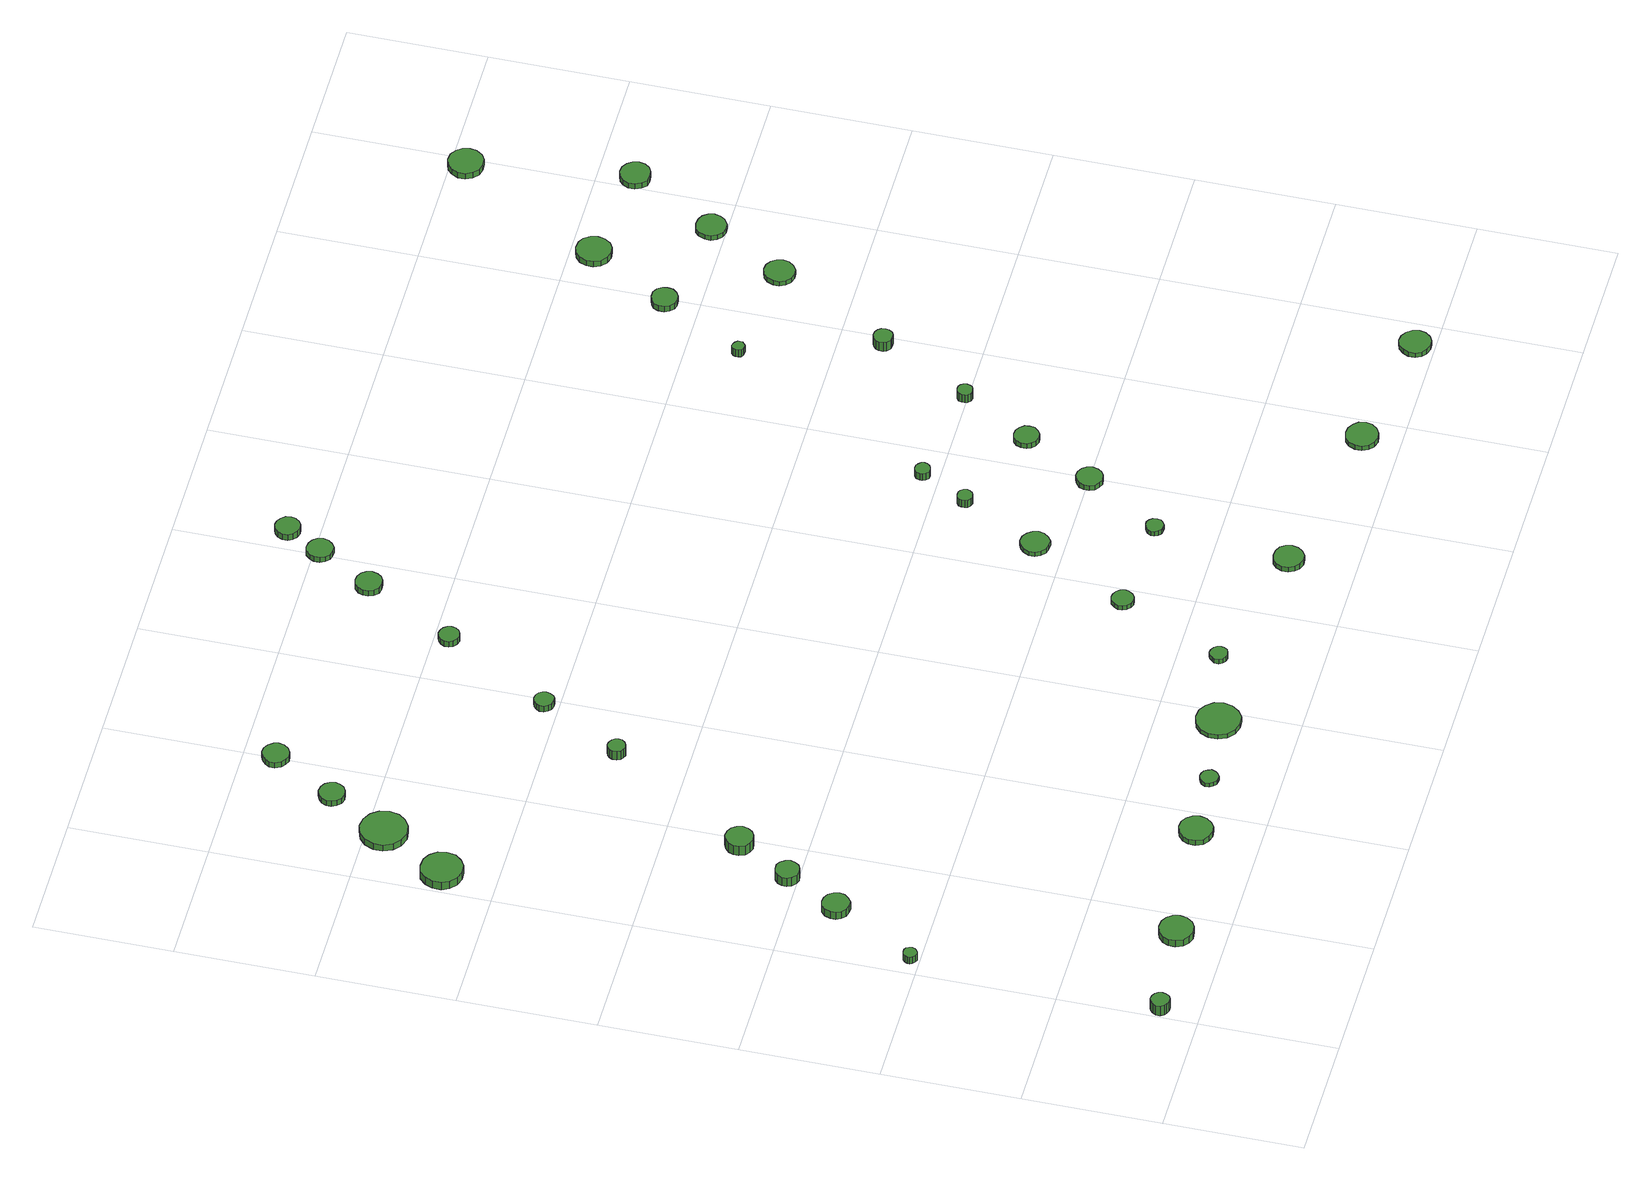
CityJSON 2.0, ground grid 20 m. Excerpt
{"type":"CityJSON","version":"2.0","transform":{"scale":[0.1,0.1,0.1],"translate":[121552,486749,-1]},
"CityObjects":{
"tree1":{"type":"SolitaryVegetationObject","attributes":{"function":"something"},"geometry":[{"type":"MultiSurface","lod":"1","boundaries":[[[0,1,2,3,4,5,6,7,8,9,10,11,12,13,14]],[[15,16,17,18,19,20,21,22,23,24,25,26,27,28,29]],[[0,29,28,1]],[[1,28,27,2]],[[2,27,26,3]],[[3,26,25,4]],[[4,25,24,5]],[[5,24,23,6]],[[6,23,22,7]],[[7,22,21,8]],[[8,21,20,9]],[[9,20,19,10]],[[10,19,18,11]],[[11,18,17,12]],[[12,17,16,13]],[[13,16,15,14]],[[14,15,29,0]]]}]},
"tree2":{"type":"SolitaryVegetationObject","attributes":{"function":"something"},"geometry":[{"type":"MultiSurface","lod":"1","boundaries":[[[30,31,32,33,34,35,36,37,38,39,40,41,42,43,44]],[[45,46,47,48,49,50,51,52,53,54,55,56,57,58,59]],[[30,59,58,31]],[[31,58,57,32]],[[32,57,56,33]],[[33,56,55,34]],[[34,55,54,35]],[[35,54,53,36]],[[36,53,52,37]],[[37,52,51,38]],[[38,51,50,39]],[[39,50,49,40]],[[40,49,48,41]],[[41,48,47,42]],[[42,47,46,43]],[[43,46,45,44]],[[44,45,59,30]]]}]},
"tree3":{"type":"SolitaryVegetationObject","attributes":{"function":"something"},"geometry":[{"type":"MultiSurface","lod":"1","boundaries":[[[60,61,62,63,64,65,66,67,68,69,70,71,72,73,74]],[[75,76,77,78,79,80,81,82,83,84,85,86,87,88,89]],[[60,89,88,61]],[[61,88,87,62]],[[62,87,86,63]],[[63,86,85,64]],[[64,85,84,65]],[[65,84,83,66]],[[66,83,82,67]],[[67,82,81,68]],[[68,81,80,69]],[[69,80,79,70]],[[70,79,78,71]],[[71,78,77,72]],[[72,77,76,73]],[[73,76,75,74]],[[74,75,89,60]]]}]},
"tree4":{"type":"SolitaryVegetationObject","attributes":{"function":"something"},"geometry":[{"type":"MultiSurface","lod":"1","boundaries":[[[90,91,92,93,94,95,96,97,98,99,100,101,102,103,104]],[[105,106,107,108,109,110,111,112,113,114,115,116,117,118,119]],[[90,119,118,91]],[[91,118,117,92]],[[92,117,116,93]],[[93,116,115,94]],[[94,115,114,95]],[[95,114,113,96]],[[96,113,112,97]],[[97,112,111,98]],[[98,111,110,99]],[[99,110,109,100]],[[100,109,108,101]],[[101,108,107,102]],[[102,107,106,103]],[[103,106,105,104]],[[104,105,119,90]]]}]},
"tree5":{"type":"SolitaryVegetationObject","attributes":{"function":"something"},"geometry":[{"type":"MultiSurface","lod":"1","boundaries":[[[120,121,122,123,124,125,126,127,128,129,130,131,132,133,134]],[[135,136,137,138,139,140,141,142,143,144,145,146,147,148,149]],[[120,149,148,121]],[[121,148,147,122]],[[122,147,146,123]],[[123,146,145,124]],[[124,145,144,125]],[[125,144,143,126]],[[126,143,142,127]],[[127,142,141,128]],[[128,141,140,129]],[[129,140,139,130]],[[130,139,138,131]],[[131,138,137,132]],[[132,137,136,133]],[[133,136,135,134]],[[134,135,149,120]]]}]},
"tree6":{"type":"SolitaryVegetationObject","attributes":{"function":"something"},"geometry":[{"type":"MultiSurface","lod":"1","boundaries":[[[150,151,152,153,154,155,156,157,158,159,160,161,162,163,164]],[[165,166,167,168,169,170,171,172,173,174,175,176,177,178,179]],[[150,179,178,151]],[[151,178,177,152]],[[152,177,176,153]],[[153,176,175,154]],[[154,175,174,155]],[[155,174,173,156]],[[156,173,172,157]],[[157,172,171,158]],[[158,171,170,159]],[[159,170,169,160]],[[160,169,168,161]],[[161,168,167,162]],[[162,167,166,163]],[[163,166,165,164]],[[164,165,179,150]]]}]},
"tree7":{"type":"SolitaryVegetationObject","attributes":{"function":"something"},"geometry":[{"type":"MultiSurface","lod":"1","boundaries":[[[180,181,182,183,184,185,186,187,188,189,190,191,192,193,194]],[[195,196,197,198,199,200,201,202,203,204,205,206,207,208,209]],[[180,209,208,181]],[[181,208,207,182]],[[182,207,206,183]],[[183,206,205,184]],[[184,205,204,185]],[[185,204,203,186]],[[186,203,202,187]],[[187,202,201,188]],[[188,201,200,189]],[[189,200,199,190]],[[190,199,198,191]],[[191,198,197,192]],[[192,197,196,193]],[[193,196,195,194]],[[194,195,209,180]]]}]},
"tree8":{"type":"SolitaryVegetationObject","attributes":{"function":"something"},"geometry":[{"type":"MultiSurface","lod":"1","boundaries":[[[210,211,212,213,214,215,216,217,218,219,220,221,222,223,224]],[[225,226,227,228,229,230,231,232,233,234,235,236,237,238,239]],[[210,239,238,211]],[[211,238,237,212]],[[212,237,236,213]],[[213,236,235,214]],[[214,235,234,215]],[[215,234,233,216]],[[216,233,232,217]],[[217,232,231,218]],[[218,231,230,219]],[[219,230,229,220]],[[220,229,228,221]],[[221,228,227,222]],[[222,227,226,223]],[[223,226,225,224]],[[224,225,239,210]]]}]},
"tree9":{"type":"SolitaryVegetationObject","attributes":{"function":"something"},"geometry":[{"type":"MultiSurface","lod":"1","boundaries":[[[240,241,242,243,244,245,246,247,248,249,250,251,252,253,254]],[[255,256,257,258,259,260,261,262,263,264,265,266,267,268,269]],[[240,269,268,241]],[[241,268,267,242]],[[242,267,266,243]],[[243,266,265,244]],[[244,265,264,245]],[[245,264,263,246]],[[246,263,262,247]],[[247,262,261,248]],[[248,261,260,249]],[[249,260,259,250]],[[250,259,258,251]],[[251,258,257,252]],[[252,257,256,253]],[[253,256,255,254]],[[254,255,269,240]]]}]},
"tree10":{"type":"SolitaryVegetationObject","attributes":{"function":"something"},"geometry":[{"type":"MultiSurface","lod":"1","boundaries":[[[270,271,272,273,274,275,276,277,278,279,280,281,282,283,284]],[[285,286,287,288,289,290,291,292,293,294,295,296,297,298,299]],[[270,299,298,271]],[[271,298,297,272]],[[272,297,296,273]],[[273,296,295,274]],[[274,295,294,275]],[[275,294,293,276]],[[276,293,292,277]],[[277,292,291,278]],[[278,291,290,279]],[[279,290,289,280]],[[280,289,288,281]],[[281,288,287,282]],[[282,287,286,283]],[[283,286,285,284]],[[284,285,299,270]]]}]},
"tree11":{"type":"SolitaryVegetationObject","attributes":{"function":"something"},"geometry":[{"type":"MultiSurface","lod":"1","boundaries":[[[300,301,302,303,304,305,306,307,308,309,310,311,312,313,314]],[[315,316,317,318,319,320,321,322,323,324,325,326,327,328,329]],[[300,329,328,301]],[[301,328,327,302]],[[302,327,326,303]],[[303,326,325,304]],[[304,325,324,305]],[[305,324,323,306]],[[306,323,322,307]],[[307,322,321,308]],[[308,321,320,309]],[[309,320,319,310]],[[310,319,318,311]],[[311,318,317,312]],[[312,317,316,313]],[[313,316,315,314]],[[314,315,329,300]]]}]},
"tree12":{"type":"SolitaryVegetationObject","attributes":{"function":"something"},"geometry":[{"type":"MultiSurface","lod":"1","boundaries":[[[330,331,332,333,334,335,336,337,338,339,340,341,342,343,344]],[[345,346,347,348,349,350,351,352,353,354,355,356,357,358,359]],[[330,359,358,331]],[[331,358,357,332]],[[332,357,356,333]],[[333,356,355,334]],[[334,355,354,335]],[[335,354,353,336]],[[336,353,352,337]],[[337,352,351,338]],[[338,351,350,339]],[[339,350,349,340]],[[340,349,348,341]],[[341,348,347,342]],[[342,347,346,343]],[[343,346,345,344]],[[344,345,359,330]]]}]},
"tree13":{"type":"SolitaryVegetationObject","attributes":{"function":"something"},"geometry":[{"type":"MultiSurface","lod":"1","boundaries":[[[360,361,362,363,364,365,366,367,368,369,370,371,372,373,374]],[[375,376,377,378,379,380,381,382,383,384,385,386,387,388,389]],[[360,389,388,361]],[[361,388,387,362]],[[362,387,386,363]],[[363,386,385,364]],[[364,385,384,365]],[[365,384,383,366]],[[366,383,382,367]],[[367,382,381,368]],[[368,381,380,369]],[[369,380,379,370]],[[370,379,378,371]],[[371,378,377,372]],[[372,377,376,373]],[[373,376,375,374]],[[374,375,389,360]]]}]},
"tree14":{"type":"SolitaryVegetationObject","attributes":{"function":"something"},"geometry":[{"type":"MultiSurface","lod":"1","boundaries":[[[390,391,392,393,394,395,396,397,398,399,400,401,402,403,404]],[[405,406,407,408,409,410,411,412,413,414,415,416,417,418,419]],[[390,419,418,391]],[[391,418,417,392]],[[392,417,416,393]],[[393,416,415,394]],[[394,415,414,395]],[[395,414,413,396]],[[396,413,412,397]],[[397,412,411,398]],[[398,411,410,399]],[[399,410,409,400]],[[400,409,408,401]],[[401,408,407,402]],[[402,407,406,403]],[[403,406,405,404]],[[404,405,419,390]]]}]},
"tree15":{"type":"SolitaryVegetationObject","attributes":{"function":"something"},"geometry":[{"type":"MultiSurface","lod":"1","boundaries":[[[420,421,422,423,424,425,426,427,428,429,430,431,432,433,434]],[[435,436,437,438,439,440,441,442,443,444,445,446,447,448,449]],[[420,449,448,421]],[[421,448,447,422]],[[422,447,446,423]],[[423,446,445,424]],[[424,445,444,425]],[[425,444,443,426]],[[426,443,442,427]],[[427,442,441,428]],[[428,441,440,429]],[[429,440,439,430]],[[430,439,438,431]],[[431,438,437,432]],[[432,437,436,433]],[[433,436,435,434]],[[434,435,449,420]]]}]},
"tree16":{"type":"SolitaryVegetationObject","attributes":{"function":"something"},"geometry":[{"type":"MultiSurface","lod":"1","boundaries":[[[450,451,452,453,454,455,456,457,458,459,460,461,462,463,464]],[[465,466,467,468,469,470,471,472,473,474,475,476,477,478,479]],[[450,479,478,451]],[[451,478,477,452]],[[452,477,476,453]],[[453,476,475,454]],[[454,475,474,455]],[[455,474,473,456]],[[456,473,472,457]],[[457,472,471,458]],[[458,471,470,459]],[[459,470,469,460]],[[460,469,468,461]],[[461,468,467,462]],[[462,467,466,463]],[[463,466,465,464]],[[464,465,479,450]]]}]},
"tree17":{"type":"SolitaryVegetationObject","attributes":{"function":"something"},"geometry":[{"type":"MultiSurface","lod":"1","boundaries":[[[480,481,482,483,484,485,486,487,488,489,490,491,492,493,494]],[[495,496,497,498,499,500,501,502,503,504,505,506,507,508,509]],[[480,509,508,481]],[[481,508,507,482]],[[482,507,506,483]],[[483,506,505,484]],[[484,505,504,485]],[[485,504,503,486]],[[486,503,502,487]],[[487,502,501,488]],[[488,501,500,489]],[[489,500,499,490]],[[490,499,498,491]],[[491,498,497,492]],[[492,497,496,493]],[[493,496,495,494]],[[494,495,509,480]]]}]},
"tree18":{"type":"SolitaryVegetationObject","attributes":{"function":"something"},"geometry":[{"type":"MultiSurface","lod":"1","boundaries":[[[510,511,512,513,514,515,516,517,518,519,520,521,522,523,524]],[[525,526,527,528,529,530,531,532,533,534,535,536,537,538,539]],[[510,539,538,511]],[[511,538,537,512]],[[512,537,536,513]],[[513,536,535,514]],[[514,535,534,515]],[[515,534,533,516]],[[516,533,532,517]],[[517,532,531,518]],[[518,531,530,519]],[[519,530,529,520]],[[520,529,528,521]],[[521,528,527,522]],[[522,527,526,523]],[[523,526,525,524]],[[524,525,539,510]]]}]},
"tree19":{"type":"SolitaryVegetationObject","attributes":{"function":"something"},"geometry":[{"type":"MultiSurface","lod":"1","boundaries":[[[540,541,542,543,544,545,546,547,548,549,550,551,552,553,554]],[[555,556,557,558,559,560,561,562,563,564,565,566,567,568,569]],[[540,569,568,541]],[[541,568,567,542]],[[542,567,566,543]],[[543,566,565,544]],[[544,565,564,545]],[[545,564,563,546]],[[546,563,562,547]],[[547,562,561,548]],[[548,561,560,549]],[[549,560,559,550]],[[550,559,558,551]],[[551,558,557,552]],[[552,557,556,553]],[[553,556,555,554]],[[554,555,569,540]]]}]},
"tree20":{"type":"SolitaryVegetationObject","attributes":{"function":"something"},"geometry":[{"type":"MultiSurface","lod":"1","boundaries":[[[570,571,572,573,574,575,576,577,578,579,580,581,582,583,584]],[[585,586,587,588,589,590,591,592,593,594,595,596,597,598,599]],[[570,599,598,571]],[[571,598,597,572]],[[572,597,596,573]],[[573,596,595,574]],[[574,595,594,575]],[[575,594,593,576]],[[576,593,592,577]],[[577,592,591,578]],[[578,591,590,579]],[[579,590,589,580]],[[580,589,588,581]],[[581,588,587,582]],[[582,587,586,583]],[[583,586,585,584]],[[584,585,599,570]]]}]},
"tree21":{"type":"SolitaryVegetationObject","attributes":{"function":"something"},"geometry":[{"type":"MultiSurface","lod":"1","boundaries":[[[600,601,602,603,604,605,606,607,608,609,610,611,612,613,614]],[[615,616,617,618,619,620,621,622,623,624,625,626,627,628,629]],[[600,629,628,601]],[[601,628,627,602]],[[602,627,626,603]],[[603,626,625,604]],[[604,625,624,605]],[[605,624,623,606]],[[606,623,622,607]],[[607,622,621,608]],[[608,621,620,609]],[[609,620,619,610]],[[610,619,618,611]],[[611,618,617,612]],[[612,617,616,613]],[[613,616,615,614]],[[614,615,629,600]]]}]},
"tree22":{"type":"SolitaryVegetationObject","attributes":{"function":"something"},"geometry":[{"type":"MultiSurface","lod":"1","boundaries":[[[630,631,632,633,634,635,636,637,638,639,640,641,642,643,644]],[[645,646,647,648,649,650,651,652,653,654,655,656,657,658,659]],[[630,659,658,631]],[[631,658,657,632]],[[632,657,656,633]],[[633,656,655,634]],[[634,655,654,635]],[[635,654,653,636]],[[636,653,652,637]],[[637,652,651,638]],[[638,651,650,639]],[[639,650,649,640]],[[640,649,648,641]],[[641,648,647,642]],[[642,647,646,643]],[[643,646,645,644]],[[644,645,659,630]]]}]},
"tree23":{"type":"SolitaryVegetationObject","attributes":{"function":"something"},"geometry":[{"type":"MultiSurface","lod":"1","boundaries":[[[660,661,662,663,664,665,666,667,668,669,670,671,672,673,674]],[[675,676,677,678,679,680,681,682,683,684,685,686,687,688,689]],[[660,689,688,661]],[[661,688,687,662]],[[662,687,686,663]],[[663,686,685,664]],[[664,685,684,665]],[[665,684,683,666]],[[666,683,682,667]],[[667,682,681,668]],[[668,681,680,669]],[[669,680,679,670]],[[670,679,678,671]],[[671,678,677,672]],[[672,677,676,673]],[[673,676,675,674]],[[674,675,689,660]]]}]},
"tree24":{"type":"SolitaryVegetationObject","attributes":{"function":"something"},"geometry":[{"type":"MultiSurface","lod":"1","boundaries":[[[690,691,692,693,694,695,696,697,698,699,700,701,702,703,704]],[[705,706,707,708,709,710,711,712,713,714,715,716,717,718,719]],[[690,719,718,691]],[[691,718,717,692]],[[692,717,716,693]],[[693,716,715,694]],[[694,715,714,695]],[[695,714,713,696]],[[696,713,712,697]],[[697,712,711,698]],[[698,711,710,699]],[[699,710,709,700]],[[700,709,708,701]],[[701,708,707,702]],[[702,707,706,703]],[[703,706,705,704]],[[704,705,719,690]]]}]},
"tree25":{"type":"SolitaryVegetationObject","attributes":{"function":"something"},"geometry":[{"type":"MultiSurface","lod":"1","boundaries":[[[720,721,722,723,724,725,726,727,728,729,730,731,732,733,734]],[[735,736,737,738,739,740,741,742,743,744,745,746,747,748,749]],[[720,749,748,721]],[[721,748,747,722]],[[722,747,746,723]],[[723,746,745,724]],[[724,745,744,725]],[[725,744,743,726]],[[726,743,742,727]],[[727,742,741,728]],[[728,741,740,729]],[[729,740,739,730]],[[730,739,738,731]],[[731,738,737,732]],[[732,737,736,733]],[[733,736,735,734]],[[734,735,749,720]]]}]},
"tree26":{"type":"SolitaryVegetationObject","attributes":{"function":"something"},"geometry":[{"type":"MultiSurface","lod":"1","boundaries":[[[750,751,752,753,754,755,756,757,758,759,760,761,762,763,764]],[[765,766,767,768,769,770,771,772,773,774,775,776,777,778,779]],[[750,779,778,751]],[[751,778,777,752]],[[752,777,776,753]],[[753,776,775,754]],[[754,775,774,755]],[[755,774,773,756]],[[756,773,772,757]],[[757,772,771,758]],[[758,771,770,759]],[[759,770,769,760]],[[760,769,768,761]],[[761,768,767,762]],[[762,767,766,763]],[[763,766,765,764]],[[764,765,779,750]]]}]},
"tree27":{"type":"SolitaryVegetationObject","attributes":{"function":"something"},"geometry":[{"type":"MultiSurface","lod":"1","boundaries":[[[780,781,782,783,784,785,786,787,788,789,790,791,792,793,794]],[[795,796,797,798,799,800,801,802,803,804,805,806,807,808,809]],[[780,809,808,781]],[[781,808,807,782]],[[782,807,806,783]],[[783,806,805,784]],[[784,805,804,785]],[[785,804,803,786]],[[786,803,802,787]],[[787,802,801,788]],[[788,801,800,789]],[[789,800,799,790]],[[790,799,798,791]],[[791,798,797,792]],[[792,797,796,793]],[[793,796,795,794]],[[794,795,809,780]]]}]},
"tree28":{"type":"SolitaryVegetationObject","attributes":{"function":"something"},"geometry":[{"type":"MultiSurface","lod":"1","boundaries":[[[810,811,812,813,814,815,816,817,818,819,820,821,822,823,824]],[[825,826,827,828,829,830,831,832,833,834,835,836,837,838,839]],[[810,839,838,811]],[[811,838,837,812]],[[812,837,836,813]],[[813,836,835,814]],[[814,835,834,815]],[[815,834,833,816]],[[816,833,832,817]],[[817,832,831,818]],[[818,831,830,819]],[[819,830,829,820]],[[820,829,828,821]],[[821,828,827,822]],[[822,827,826,823]],[[823,826,825,824]],[[824,825,839,810]]]}]},
"tree29":{"type":"SolitaryVegetationObject","attributes":{"function":"something"},"geometry":[{"type":"MultiSurface","lod":"1","boundaries":[[[840,841,842,843,844,845,846,847,848,849,850,851,852,853,854]],[[855,856,857,858,859,860,861,862,863,864,865,866,867,868,869]],[[840,869,868,841]],[[841,868,867,842]],[[842,867,866,843]],[[843,866,865,844]],[[844,865,864,845]],[[845,864,863,846]],[[846,863,862,847]],[[847,862,861,848]],[[848,861,860,849]],[[849,860,859,850]],[[850,859,858,851]],[[851,858,857,852]],[[852,857,856,853]],[[853,856,855,854]],[[854,855,869,840]]]}]},
"tree30":{"type":"SolitaryVegetationObject","attributes":{"function":"something"},"geometry":[{"type":"MultiSurface","lod":"1","boundaries":[[[870,871,872,873,874,875,876,877,878,879,880,881,882,883,884]],[[885,886,887,888,889,890,891,892,893,894,895,896,897,898,899]],[[870,899,898,871]],[[871,898,897,872]],[[872,897,896,873]],[[873,896,895,874]],[[874,895,894,875]],[[875,894,893,876]],[[876,893,892,877]],[[877,892,891,878]],[[878,891,890,879]],[[879,890,889,880]],[[880,889,888,881]],[[881,888,887,882]],[[882,887,886,883]],[[883,886,885,884]],[[884,885,899,870]]]}]},
"tree31":{"type":"SolitaryVegetationObject","attributes":{"function":"something"},"geometry":[{"type":"MultiSurface","lod":"1","boundaries":[[[900,901,902,903,904,905,906,907,908,909,910,911,912,913,914]],[[915,916,917,918,919,920,921,922,923,924,925,926,927,928,929]],[[900,929,928,901]],[[901,928,927,902]],[[902,927,926,903]],[[903,926,925,904]],[[904,925,924,905]],[[905,924,923,906]],[[906,923,922,907]],[[907,922,921,908]],[[908,921,920,909]],[[909,920,919,910]],[[910,919,918,911]],[[911,918,917,912]],[[912,917,916,913]],[[913,916,915,914]],[[914,915,929,900]]]}]},
"tree32":{"type":"SolitaryVegetationObject","attributes":{"function":"something"},"geometry":[{"type":"MultiSurface","lod":"1","boundaries":[[[930,931,932,933,934,935,936,937,938,939,940,941,942,943,944]],[[945,946,947,948,949,950,951,952,953,954,955,956,957,958,959]],[[930,959,958,931]],[[931,958,957,932]],[[932,957,956,933]],[[933,956,955,934]],[[934,955,954,935]],[[935,954,953,936]],[[936,953,952,937]],[[937,952,951,938]],[[938,951,950,939]],[[939,950,949,940]],[[940,949,948,941]],[[941,948,947,942]],[[942,947,946,943]],[[943,946,945,944]],[[944,945,959,930]]]}]},
"tree33":{"type":"SolitaryVegetationObject","attributes":{"function":"something"},"geometry":[{"type":"MultiSurface","lod":"1","boundaries":[[[960,961,962,963,964,965,966,967,968,969,970,971,972,973,974]],[[975,976,977,978,979,980,981,982,983,984,985,986,987,988,989]],[[960,989,988,961]],[[961,988,987,962]],[[962,987,986,963]],[[963,986,985,964]],[[964,985,984,965]],[[965,984,983,966]],[[966,983,982,967]],[[967,982,981,968]],[[968,981,980,969]],[[969,980,979,970]],[[970,979,978,971]],[[971,978,977,972]],[[972,977,976,973]],[[973,976,975,974]],[[974,975,989,960]]]}]},
"tree34":{"type":"SolitaryVegetationObject","attributes":{"function":"something"},"geometry":[{"type":"MultiSurface","lod":"1","boundaries":[[[990,991,992,993,994,995,996,997,998,999,1000,1001,1002,1003,1004]],[[1005,1006,1007,1008,1009,1010,1011,1012,1013,1014,1015,1016,1017,1018,1019]],[[990,1019,1018,991]],[[991,1018,1017,992]],[[992,1017,1016,993]],[[993,1016,1015,994]],[[994,1015,1014,995]],[[995,1014,1013,996]],[[996,1013,1012,997]],[[997,1012,1011,998]],[[998,1011,1010,999]],[[999,1010,1009,1000]],[[1000,1009,1008,1001]],[[1001,1008,1007,1002]],[[1002,1007,1006,1003]],[[1003,1006,1005,1004]],[[1004,1005,1019,990]]]}]},
"tree35":{"type":"SolitaryVegetationObject","attributes":{"function":"something"},"geometry":[{"type":"MultiSurface","lod":"1","boundaries":[[[1020,1021,1022,1023,1024,1025,1026,1027,1028,1029,1030,1031,1032,1033,1034]],[[1035,1036,1037,1038,1039,1040,1041,1042,1043,1044,1045,1046,1047,1048,1049]],[[1020,1049,1048,1021]],[[1021,1048,1047,1022]],[[1022,1047,1046,1023]],[[1023,1046,1045,1024]],[[1024,1045,1044,1025]],[[1025,1044,1043,1026]],[[1026,1043,1042,1027]],[[1027,1042,1041,1028]],[[1028,1041,1040,1029]],[[1029,1040,1039,1030]],[[1030,1039,1038,1031]],[[1031,1038,1037,1032]],[[1032,1037,1036,1033]],[[1033,1036,1035,1034]],[[1034,1035,1049,1020]]]}]},
"tree36":{"type":"SolitaryVegetationObject","attributes":{"function":"something"},"geometry":[{"type":"MultiSurface","lod":"1","boundaries":[[[1050,1051,1052,1053,1054,1055,1056,1057,1058,1059,1060,1061,1062,1063,1064]],[[1065,1066,1067,1068,1069,1070,1071,1072,1073,1074,1075,1076,1077,1078,1079]],[[1050,1079,1078,1051]],[[1051,1078,1077,1052]],[[1052,1077,1076,1053]],[[1053,1076,1075,1054]],[[1054,1075,1074,1055]],[[1055,1074,1073,1056]],[[1056,1073,1072,1057]],[[1057,1072,1071,1058]],[[1058,1071,1070,1059]],[[1059,1070,1069,1060]],[[1060,1069,1068,1061]],[[1061,1068,1067,1062]],[[1062,1067,1066,1063]],[[1063,1066,1065,1064]],[[1064,1065,1079,1050]]]}]},
"tree37":{"type":"SolitaryVegetationObject","attributes":{"function":"something"},"geometry":[{"type":"MultiSurface","lod":"1","boundaries":[[[1080,1081,1082,1083,1084,1085,1086,1087,1088,1089,1090,1091,1092,1093,1094]],[[1095,1096,1097,1098,1099,1100,1101,1102,1103,1104,1105,1106,1107,1108,1109]],[[1080,1109,1108,1081]],[[1081,1108,1107,1082]],[[1082,1107,1106,1083]],[[1083,1106,1105,1084]],[[1084,1105,1104,1085]],[[1085,1104,1103,1086]],[[1086,1103,1102,1087]],[[1087,1102,1101,1088]],[[1088,1101,1100,1089]],[[1089,1100,1099,1090]],[[1090,1099,1098,1091]],[[1091,1098,1097,1092]],[[1092,1097,1096,1093]],[[1093,1096,1095,1094]],[[1094,1095,1109,1080]]]}]},
"tree38":{"type":"SolitaryVegetationObject","attributes":{"function":"something"}},
"tree39":{"type":"SolitaryVegetationObject","attributes":{"function":"something"},"geometry":[{"type":"MultiSurface","lod":"1","boundaries":[[[1110,1111,1112,1113,1114,1115,1116,1117,1118,1119,1120,1121,1122,1123,1124]],[[1125,1126,1127,1128,1129,1130,1131,1132,1133,1134,1135,1136,1137,1138,1139]],[[1110,1139,1138,1111]],[[1111,1138,1137,1112]],[[1112,1137,1136,1113]],[[1113,1136,1135,1114]],[[1114,1135,1134,1115]],[[1115,1134,1133,1116]],[[1116,1133,1132,1117]],[[1117,1132,1131,1118]],[[1118,1131,1130,1119]],[[1119,1130,1129,1120]],[[1120,1129,1128,1121]],[[1121,1128,1127,1122]],[[1122,1127,1126,1123]],[[1123,1126,1125,1124]],[[1124,1125,1139,1110]]]}]},
"tree40":{"type":"SolitaryVegetationObject","attributes":{"function":"something"},"geometry":[{"type":"MultiSurface","lod":"1","boundaries":[[[1140,1141,1142,1143,1144,1145,1146,1147,1148,1149,1150,1151,1152,1153,1154]],[[1155,1156,1157,1158,1159,1160,1161,1162,1163,1164,1165,1166,1167,1168,1169]],[[1140,1169,1168,1141]],[[1141,1168,1167,1142]],[[1142,1167,1166,1143]],[[1143,1166,1165,1144]],[[1144,1165,1164,1145]],[[1145,1164,1163,1146]],[[1146,1163,1162,1147]],[[1147,1162,1161,1148]],[[1148,1161,1160,1149]],[[1149,1160,1159,1150]],[[1150,1159,1158,1151]],[[1151,1158,1157,1152]],[[1152,1157,1156,1153]],[[1153,1156,1155,1154]],[[1154,1155,1169,1140]]]}]}
},
"vertices":[
[30,57,25],[29,63,25],[26,67,25],[21,70,25],[15,71,25],[10,69,25],[6,65,25],[3,60,25],[3,54,25],[6,49,25],[10,46,25],[15,44,25],[21,44,25],[26,47,25],[29,52,25],[29,52,7],[26,47,7],[21,44,7],[15,44,7],[10,46,7],[6,49,7],[3,54,7],[3,60,7],[6,65,7],[10,69,7],[15,71,7],[21,70,7],[26,67,7],[29,63,7],[30,57,7],
[39,414,19],[38,418,19],[36,422,19],[32,424,19],[28,424,19],[24,423,19],[21,420,19],[19,416,19],[19,412,19],[21,409,19],[24,406,19],[28,404,19],[32,405,19],[36,407,19],[38,410,19],[38,410,7],[36,407,7],[32,405,7],[28,404,7],[24,406,7],[21,409,7],[19,412,7],[19,416,7],[21,420,7],[24,423,7],[28,424,7],[32,424,7],[36,422,7],[38,418,7],[39,414,7],
[188,71,19],[186,81,19],[180,89,19],[171,94,19],[160,95,19],[151,92,19],[143,85,19],[139,76,19],[139,66,19],[143,56,19],[151,49,19],[160,46,19],[171,47,19],[180,52,19],[186,61,19],[186,61,7],[180,52,7],[171,47,7],[160,46,7],[151,49,7],[143,56,7],[139,66,7],[139,76,7],[143,85,7],[151,92,7],[160,95,7],[171,94,7],[180,89,7],[186,81,7],[188,71,7],
[118,536,20],[116,544,20],[111,551,20],[104,555,20],[96,556,20],[88,554,20],[82,548,20],[79,540,20],[79,532,20],[82,525,20],[88,519,20],[96,517,20],[104,517,20],[111,522,20],[116,528,20],[116,528,7],[111,522,7],[104,517,7],[96,517,7],[88,519,7],[82,525,7],[79,532,7],[79,540,7],[82,548,7],[88,554,7],[96,556,7],[104,555,7],[111,551,7],[116,544,7],[118,536,7],
[160,616,23],[158,623,23],[154,629,23],[148,633,23],[140,633,23],[134,631,23],[128,626,23],[125,620,23],[125,613,23],[128,606,23],[134,601,23],[140,599,23],[148,600,23],[154,603,23],[158,609,23],[158,609,7],[154,603,7],[148,600,7],[140,599,7],[134,601,7],[128,606,7],[125,613,7],[125,620,7],[128,626,7],[134,631,7],[140,633,7],[148,633,7],[154,629,7],[158,623,7],[160,616,7],
[64,1079,21],[62,1091,21],[54,1101,21],[44,1107,21],[31,1108,21],[19,1105,21],[10,1096,21],[5,1085,21],[5,1072,21],[10,1061,21],[19,1053,21],[31,1049,21],[44,1050,21],[54,1056,21],[62,1066,21],[62,1066,7],[54,1056,7],[44,1050,7],[31,1049,7],[19,1053,7],[10,1061,7],[5,1072,7],[5,1085,7],[10,1096,7],[19,1105,7],[31,1108,7],[44,1107,7],[54,1101,7],[62,1091,7],[64,1079,7],
[386,92,16],[384,102,16],[378,110,16],[370,115,16],[360,116,16],[350,113,16],[342,106,16],[338,97,16],[338,87,16],[342,77,16],[350,71,16],[360,68,16],[370,69,16],[378,74,16],[384,82,16],[384,82,7],[378,74,7],[370,69,7],[360,68,7],[350,71,7],[342,77,7],[338,87,7],[338,97,7],[342,106,7],[350,113,7],[360,116,7],[370,115,7],[378,110,7],[384,102,7],[386,92,7],
[207,695,25],[205,703,25],[200,710,25],[193,714,25],[185,715,25],[177,712,25],[171,706,25],[168,699,25],[168,691,25],[171,683,25],[177,678,25],[185,675,25],[193,676,25],[200,680,25],[205,687,25],[205,687,7],[200,680,7],[193,676,7],[185,675,7],[177,678,7],[171,683,7],[168,691,7],[168,699,7],[171,706,7],[177,712,7],[185,715,7],[193,714,7],[200,710,7],[205,703,7],[207,695,7],
[126,1175,18],[123,1189,18],[115,1200,18],[103,1207,18],[89,1209,18],[75,1204,18],[65,1195,18],[59,1182,18],[59,1168,18],[65,1155,18],[75,1146,18],[89,1141,18],[103,1143,18],[115,1150,18],[123,1161,18],[123,1161,7],[115,1150,7],[103,1143,7],[89,1141,7],[75,1146,7],[65,1155,7],[59,1168,7],[59,1182,7],[65,1195,7],[75,1204,7],[89,1209,7],[103,1207,7],[115,1200,7],[123,1189,7],[126,1175,7],
[480,99,14],[478,104,14],[475,109,14],[470,111,14],[465,112,14],[460,110,14],[456,107,14],[453,102,14],[453,96,14],[456,91,14],[460,87,14],[465,86,14],[470,86,14],[475,89,14],[478,93,14],[478,93,7],[475,89,7],[470,86,7],[465,86,7],[460,87,7],[456,91,7],[453,96,7],[453,102,7],[456,107,7],[460,110,7],[465,112,7],[470,111,7],[475,109,7],[478,104,7],[480,99,7],
[164,1261,17],[162,1269,17],[158,1275,17],[151,1279,17],[143,1280,17],[136,1277,17],[130,1272,17],[127,1265,17],[127,1258,17],[130,1251,17],[136,1245,17],[143,1243,17],[151,1244,17],[158,1248,17],[162,1254,17],[162,1254,7],[158,1248,7],[151,1244,7],[143,1243,7],[136,1245,7],[130,1251,7],[127,1258,7],[127,1265,7],[130,1272,7],[136,1277,7],[143,1280,7],[151,1279,7],[158,1275,7],[162,1269,7],[164,1261,7],
[334,902,23],[333,907,23],[330,911,23],[325,914,23],[320,915,23],[315,913,23],[311,909,23],[309,905,23],[309,899,23],[311,894,23],[315,891,23],[320,889,23],[325,890,23],[330,893,23],[333,897,23],[333,897,7],[330,893,7],[325,890,7],[320,889,7],[315,891,7],[311,894,7],[309,899,7],[309,905,7],[311,909,7],[315,913,7],[320,915,7],[325,914,7],[330,911,7],[333,907,7],[334,902,7],
[220,1355,17],[218,1362,17],[213,1369,17],[206,1373,17],[198,1374,17],[191,1371,17],[185,1366,17],[181,1359,17],[181,1351,17],[185,1343,17],[191,1338,17],[198,1335,17],[206,1336,17],[213,1340,17],[218,1347,17],[218,1347,7],[213,1340,7],[206,1336,7],[198,1335,7],[191,1338,7],[185,1343,7],[181,1351,7],[181,1359,7],[185,1366,7],[191,1371,7],[198,1374,7],[206,1373,7],[213,1369,7],[218,1362,7],[220,1355,7],
[610,114,15],[607,127,15],[599,137,15],[588,144,15],[575,145,15],[562,141,15],[552,132,15],[547,120,15],[547,107,15],[552,95,15],[562,86,15],[575,82,15],[588,83,15],[599,90,15],[607,101,15],[607,101,7],[599,90,7],[588,83,7],[575,82,7],[562,86,7],[552,95,7],[547,107,7],[547,120,7],[552,132,7],[562,141,7],[575,145,7],[588,144,7],[599,137,7],[607,127,7],[610,114,7],
[404,1022,18],[403,1027,18],[400,1032,18],[395,1035,18],[389,1036,18],[383,1034,18],[379,1030,18],[376,1025,18],[376,1019,18],[379,1013,18],[383,1009,18],[389,1008,18],[395,1008,18],[400,1011,18],[403,1016,18],[403,1016,7],[400,1011,7],[395,1008,7],[389,1008,7],[383,1009,7],[379,1013,7],[376,1019,7],[376,1025,7],[379,1030,7],[383,1034,7],[389,1036,7],[395,1035,7],[400,1032,7],[403,1027,7],[404,1022,7],
[716,144,15],[715,149,15],[712,153,15],[707,156,15],[702,157,15],[697,155,15],[693,151,15],[690,147,15],[690,141,15],[693,136,15],[697,133,15],[702,131,15],[707,132,15],[712,134,15],[715,139,15],[715,139,7],[712,134,7],[707,132,7],[702,131,7],[697,133,7],[693,136,7],[690,141,7],[690,147,7],[693,151,7],[697,155,7],[702,157,7],[707,156,7],[712,153,7],[715,149,7],[716,144,7],
[498,1179,17],[497,1185,17],[493,1190,17],[488,1193,17],[482,1194,17],[476,1192,17],[471,1188,17],[468,1182,17],[468,1176,17],[471,1170,17],[476,1166,17],[482,1164,17],[488,1165,17],[493,1168,17],[497,1173,17],[497,1173,7],[493,1168,7],[488,1165,7],[482,1164,7],[476,1166,7],[471,1170,7],[468,1176,7],[468,1182,7],[471,1188,7],[476,1192,7],[482,1194,7],[488,1193,7],[493,1190,7],[497,1185,7],[498,1179,7],
[792,298,15],[790,305,15],[786,310,15],[780,313,15],[774,314,15],[768,312,15],[763,307,15],[760,301,15],[760,295,15],[763,289,15],[768,284,15],[774,282,15],[780,283,15],[786,286,15],[790,292,15],[790,292,7],[786,286,7],[780,283,7],[774,282,7],[768,284,7],[763,289,7],[760,295,7],[760,301,7],[763,307,7],[768,312,7],[774,314,7],[780,313,7],[786,310,7],[790,305,7],[792,298,7],
[930,96,16],[928,105,16],[923,112,16],[915,116,16],[906,117,16],[897,115,16],[891,109,16],[887,100,16],[887,91,16],[891,83,16],[897,77,16],[906,74,16],[915,75,16],[923,80,16],[928,87,16],[928,87,7],[923,80,7],[915,75,7],[906,74,7],[897,77,7],[891,83,7],[887,91,7],[887,100,7],[891,109,7],[897,115,7],[906,117,7],[915,116,7],[923,112,7],[928,105,7],[930,96,7],
[576,1311,17],[574,1319,17],[570,1325,17],[563,1329,17],[555,1330,17],[547,1328,17],[541,1322,17],[538,1315,17],[538,1307,17],[541,1300,17],[547,1294,17],[555,1292,17],[563,1293,17],[570,1297,17],[574,1303,17],[574,1303,7],[570,1297,7],[563,1293,7],[555,1292,7],[547,1294,7],[541,1300,7],[538,1307,7],[538,1315,7],[541,1322,7],[547,1328,7],[555,1330,7],[563,1329,7],[570,1325,7],[574,1319,7],[576,1311,7],
[874,441,15],[872,449,15],[867,456,15],[860,461,15],[851,462,15],[843,459,15],[837,453,15],[833,445,15],[833,437,15],[837,429,15],[843,423,15],[851,421,15],[860,421,15],[867,426,15],[872,433,15],[872,433,7],[867,426,7],[860,421,7],[851,421,7],[843,423,7],[837,429,7],[833,437,7],[833,445,7],[837,453,7],[843,459,7],[851,462,7],[860,461,7],[867,456,7],[872,449,7],[874,441,7],
[937,289,15],[936,295,15],[933,299,15],[928,302,15],[923,302,15],[918,300,15],[914,297,15],[911,292,15],[911,287,15],[914,282,15],[918,278,15],[923,277,15],[928,277,15],[933,280,15],[936,284,15],[936,284,7],[933,280,7],[928,277,7],[923,277,7],[918,278,7],[914,282,7],[911,287,7],[911,292,7],[914,297,7],[918,300,7],[923,302,7],[928,302,7],[933,299,7],[936,295,7],[937,289,7],
[624,1392,16],[622,1400,16],[617,1406,16],[610,1410,16],[602,1411,16],[595,1409,16],[589,1403,16],[586,1396,16],[586,1388,16],[589,1381,16],[595,1375,16],[602,1373,16],[610,1373,16],[617,1378,16],[622,1384,16],[622,1384,7],[617,1378,7],[610,1373,7],[602,1373,7],[595,1375,7],[589,1381,7],[586,1388,7],[586,1396,7],[589,1403,7],[595,1409,7],[602,1411,7],[610,1410,7],[617,1406,7],[622,1400,7],[624,1392,7],
[653,1445,17],[652,1452,17],[647,1458,17],[641,1462,17],[634,1463,17],[627,1461,17],[621,1456,17],[618,1449,17],[618,1441,17],[621,1435,17],[627,1430,17],[634,1427,17],[641,1428,17],[647,1432,17],[652,1438,17],[652,1438,6],[647,1432,6],[641,1428,6],[634,1427,6],[627,1430,6],[621,1435,6],[618,1441,6],[618,1449,6],[621,1456,6],[627,1461,6],[634,1463,6],[641,1462,6],[647,1458,6],[652,1452,6],[653,1445,6],
[925,555,20],[924,560,20],[921,564,20],[917,566,20],[912,566,20],[908,565,20],[904,562,20],[903,558,20],[903,553,20],[904,549,20],[908,546,20],[912,544,20],[917,545,20],[921,547,20],[924,551,20],[924,551,7],[921,547,7],[917,545,7],[912,544,7],[908,546,7],[904,549,7],[903,553,7],[903,558,7],[904,562,7],[908,565,7],[912,566,7],[917,566,7],[921,564,7],[924,560,7],[925,555,7],
[1013,399,16],[1011,407,16],[1007,413,16],[1000,417,16],[992,418,16],[985,415,16],[979,410,16],[976,403,16],[976,395,16],[979,388,16],[985,383,16],[992,380,16],[1000,381,16],[1007,385,16],[1011,391,16],[1011,391,7],[1007,385,7],[1000,381,7],[992,380,7],[985,383,7],[979,388,7],[976,395,7],[976,403,7],[979,410,7],[985,415,7],[992,418,7],[1000,417,7],[1007,413,7],[1011,407,7],[1013,399,7],
[961,624,21],[960,629,21],[957,632,21],[953,635,21],[949,635,21],[945,634,21],[941,631,21],[939,626,21],[939,622,21],[941,618,21],[945,614,21],[949,613,21],[953,614,21],[957,616,21],[960,620,21],[960,620,8],[957,616,8],[953,614,8],[949,613,8],[945,614,8],[941,618,8],[939,622,8],[939,626,8],[941,631,8],[945,634,8],[949,635,8],[953,635,8],[957,632,8],[960,629,8],[961,624,8],
[1188,55,16],[1186,65,16],[1180,72,16],[1171,77,16],[1162,78,16],[1152,75,16],[1145,69,16],[1141,60,16],[1141,50,16],[1145,41,16],[1152,35,16],[1162,32,16],[1171,33,16],[1180,38,16],[1186,46,16],[1186,46,8],[1180,38,8],[1171,33,8],[1162,32,8],[1152,35,8],[1145,41,8],[1141,50,8],[1141,60,8],[1145,69,8],[1152,75,8],[1162,78,8],[1171,77,8],[1180,72,8],[1186,65,8],[1188,55,8],
[1069,502,17],[1068,509,17],[1063,515,17],[1057,519,17],[1050,520,17],[1042,518,17],[1037,513,17],[1034,506,17],[1034,498,17],[1037,492,17],[1042,487,17],[1050,484,17],[1057,485,17],[1063,489,17],[1068,495,17],[1068,495,8],[1063,489,8],[1057,485,8],[1050,484,8],[1042,487,8],[1037,492,8],[1034,498,8],[1034,506,8],[1037,513,8],[1042,518,8],[1050,520,8],[1057,519,8],[1063,515,8],[1068,509,8],[1069,502,8],
[1122,604,23],[1121,609,23],[1119,612,23],[1115,615,23],[1110,615,23],[1106,614,23],[1102,611,23],[1101,606,23],[1101,602,23],[1102,598,23],[1106,594,23],[1110,593,23],[1115,594,23],[1119,596,23],[1121,600,23],[1121,600,8],[1119,596,8],[1115,594,8],[1110,593,8],[1106,594,8],[1102,598,8],[1101,602,8],[1101,606,8],[1102,611,8],[1106,614,8],[1110,615,8],[1115,615,8],[1119,612,8],[1121,609,8],[1122,604,8],
[1379,27,17],[1377,36,17],[1371,44,17],[1363,49,17],[1354,50,17],[1345,47,17],[1338,40,17],[1334,32,17],[1334,22,17],[1338,14,17],[1345,8,17],[1354,5,17],[1363,6,17],[1371,10,17],[1377,18,17],[1377,18,9],[1371,10,9],[1363,6,9],[1354,5,9],[1345,8,9],[1338,14,9],[1334,22,9],[1334,32,9],[1338,40,9],[1345,47,9],[1354,50,9],[1363,49,9],[1371,44,9],[1377,36,9],[1379,27,9],
[1131,928,20],[1131,931,20],[1128,934,20],[1125,936,20],[1121,937,20],[1118,936,20],[1115,933,20],[1114,930,20],[1114,926,20],[1115,922,20],[1118,920,20],[1121,919,20],[1125,919,20],[1128,921,20],[1131,924,20],[1131,924,7],[1128,921,7],[1125,919,7],[1121,919,7],[1118,920,7],[1115,922,7],[1114,926,7],[1114,930,7],[1115,933,7],[1118,936,7],[1121,937,7],[1125,936,7],[1128,934,7],[1131,931,7],[1131,928,7],
[1198,738,25],[1197,744,25],[1194,748,25],[1189,751,25],[1183,752,25],[1178,750,25],[1173,746,25],[1171,741,25],[1171,735,25],[1173,730,25],[1178,726,25],[1183,725,25],[1189,725,25],[1194,728,25],[1197,733,25],[1197,733,8],[1194,728,8],[1189,725,8],[1183,725,8],[1178,726,8],[1173,730,8],[1171,735,8],[1171,741,8],[1173,746,8],[1178,750,8],[1183,752,8],[1189,751,8],[1194,748,8],[1197,744,8],[1198,738,8],
[1212,1050,17],[1211,1057,17],[1206,1064,17],[1199,1068,17],[1191,1068,17],[1184,1066,17],[1178,1061,17],[1175,1054,17],[1175,1046,17],[1178,1039,17],[1184,1033,17],[1191,1031,17],[1199,1032,17],[1206,1036,17],[1211,1042,17],[1211,1042,7],[1206,1036,7],[1199,1032,7],[1191,1031,7],[1184,1033,7],[1178,1039,7],[1175,1046,7],[1175,1054,7],[1178,1061,7],[1184,1066,7],[1191,1068,7],[1199,1068,7],[1206,1064,7],[1211,1057,7],[1212,1050,7],
[1304,909,16],[1302,918,16],[1297,925,16],[1289,930,16],[1280,931,16],[1271,928,16],[1265,922,16],[1261,913,16],[1261,904,16],[1265,896,16],[1271,890,16],[1280,887,16],[1289,888,16],[1297,893,16],[1302,900,16],[1302,900,8],[1297,893,8],[1289,888,8],[1280,887,8],[1271,890,8],[1265,896,8],[1261,904,8],[1261,913,8],[1265,922,8],[1271,928,8],[1280,931,8],[1289,930,8],[1297,925,8],[1302,918,8],[1304,909,8],
[1287,1167,16],[1285,1177,16],[1279,1186,16],[1270,1191,16],[1260,1192,16],[1250,1189,16],[1242,1182,16],[1238,1172,16],[1238,1162,16],[1242,1152,16],[1250,1145,16],[1260,1142,16],[1270,1143,16],[1279,1148,16],[1285,1157,16],[1285,1157,6],[1279,1148,6],[1270,1143,6],[1260,1142,6],[1250,1145,6],[1242,1152,6],[1238,1162,6],[1238,1172,6],[1242,1182,6],[1250,1189,6],[1260,1192,6],[1270,1191,6],[1279,1186,6],[1285,1177,6],[1287,1167,6],
[1369,1022,15],[1367,1031,15],[1362,1038,15],[1354,1042,15],[1345,1043,15],[1336,1041,15],[1330,1035,15],[1326,1026,15],[1326,1017,15],[1330,1009,15],[1336,1003,15],[1345,1000,15],[1354,1001,15],[1362,1006,15],[1367,1013,15],[1367,1013,7],[1362,1006,7],[1354,1001,7],[1345,1000,7],[1336,1003,7],[1330,1009,7],[1326,1017,7],[1326,1026,7],[1330,1035,7],[1336,1041,7],[1345,1043,7],[1354,1042,7],[1362,1038,7],[1367,1031,7],[1369,1022,7],
[1442,1147,16],[1440,1156,16],[1435,1163,16],[1427,1168,16],[1418,1169,16],[1409,1166,16],[1403,1160,16],[1399,1152,16],[1399,1143,16],[1403,1134,16],[1409,1128,16],[1418,1126,16],[1427,1127,16],[1435,1131,16],[1440,1138,16],[1440,1138,6],[1435,1131,6],[1427,1127,6],[1418,1126,6],[1409,1128,6],[1403,1134,6],[1399,1143,6],[1399,1152,6],[1403,1160,6],[1409,1166,6],[1418,1169,6],[1427,1168,6],[1435,1163,6],[1440,1156,6],[1442,1147,6],
[1412,1379,16],[1410,1389,16],[1404,1397,16],[1395,1403,16],[1384,1404,16],[1374,1401,16],[1367,1394,16],[1362,1384,16],[1362,1374,16],[1367,1364,16],[1374,1357,16],[1384,1354,16],[1395,1355,16],[1404,1360,16],[1410,1369,16],[1410,1369,6],[1404,1360,6],[1395,1355,6],[1384,1354,6],[1374,1357,6],[1367,1364,6],[1362,1374,6],[1362,1384,6],[1367,1394,6],[1374,1401,6],[1384,1404,6],[1395,1403,6],[1404,1397,6],[1410,1389,6],[1412,1379,6]
]}
